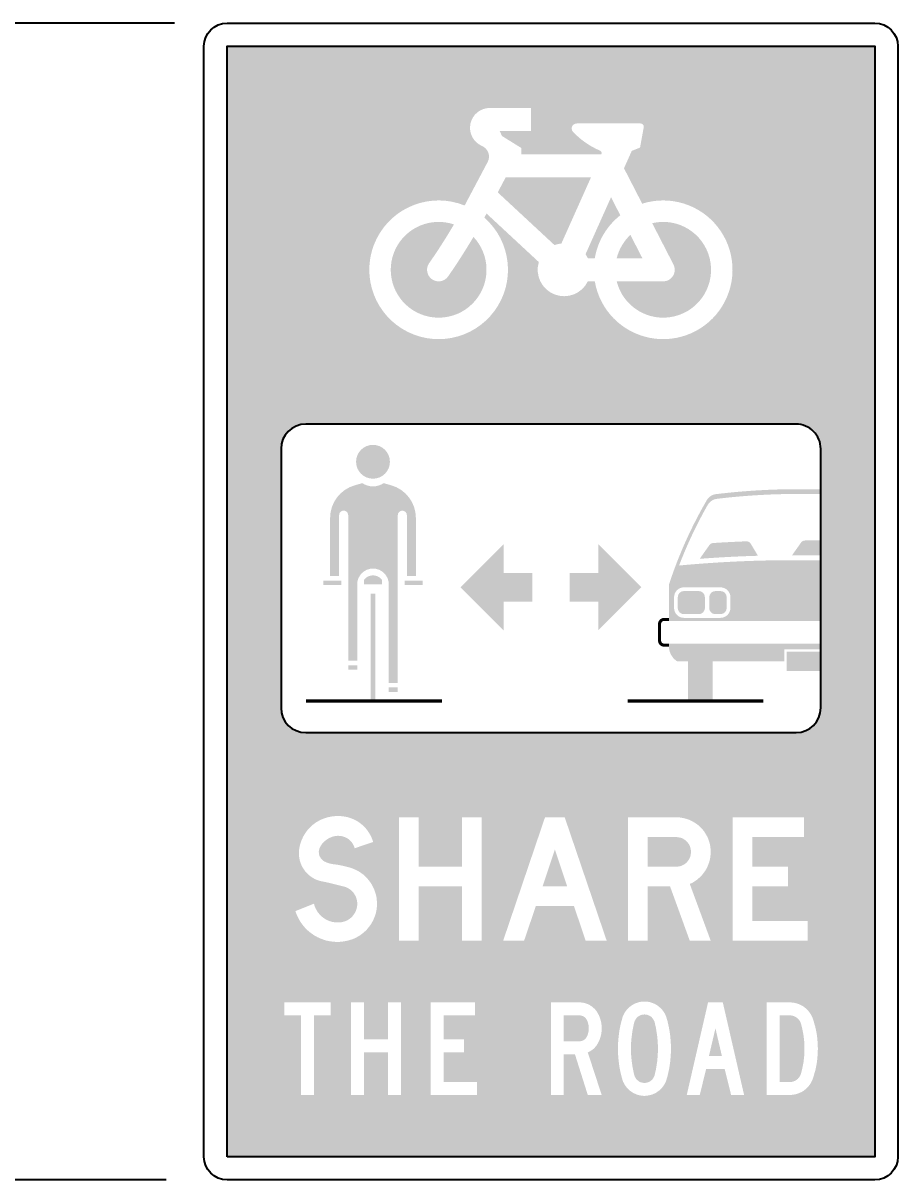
# Model space of a CAD drawing. Extents: x 0 to 420, y 0 to 297.
# Drawn here: x 69.7 to 126.5, y 127.7 to 202.7 of the extents above; entities that cross this region are included whole.
import ezdxf

# ---------------------------------------------------------------- set-up
doc = ezdxf.new("R2010")
doc.units = 0
doc.header["$LTSCALE"] = 12
doc.header["$MEASUREMENT"] = 0
doc.layers.get('0').update_dxf_attribs({"linetype": 'CONTINUOUS'})
doc.layers.get('Defpoints').update_dxf_attribs({"linetype": 'CONTINUOUS'})
for name, color, linetype in [('BLUE', 162, 'CONTINUOUS'), ('L25', 1, 'CONTINUOUS'), ('L35', 3, 'CONTINUOUS')]:
    doc.layers.add(name, color=color, linetype=linetype)
doc.styles.add('ISO', font='iso3098b.shx')
doc.dimstyles.new('SIGNSDIM', dxfattribs={"dimtxt": 2.5, "dimasz": 0.2, "dimexe": 1.5, "dimexo": 2, "dimgap": 1, "dimtad": 1, "dimtoh": 1, "dimdec": 3, "dimlfac": 10, "dimrnd": 1, "dimdsep": 46, "dimtxsty": 'ISO', "dimblk": 'SGNDIM', "dimcen": 0.09, "dimse2": 1, "dimclrd": 256, "dimclre": 256, "dimclrt": 256, "dimadec": 0, "dimazin": 0, "dimtfac": 1, "dimtdec": 3, "dimtix": 1, "dimtmove": 2, "dimatfit": 3, "dimldrblk": 'SGNDIM', "dimfxl": 1, "dimtolj": 1, "dimarcsym": 0})

# ---------------------------------------------------------------- blocks, each defined once
blk = doc.blocks.new('SGNDIM')
for p, q in [((0, 4.5), (0, -4.5)), ((0, 0), (-1, 0))]:
    blk.add_line(p, q)
blk = doc.blocks.new('*D33')
at = {"layer": 'Defpoints', "color": 0, "transparency": 16777216}
for p in [(81.54349971985914, 202.7231264215896), (53.45021712721268, 127.7231264215897), (80.99830924289063, 127.7231264215897)]:
    blk.add_point(p, dxfattribs=at)
at = {"layer": 'L25', "lineweight": -2, "transparency": 16777216}
for p, q in [((79.54349971985914, 202.7231264215896), (51.9502171272127, 202.7231264215896)), ((53.4502171272127, 202.5231264215896), (53.45021712721268, 127.9231264215897)), ((78.99830924289063, 127.7231264215897), (51.95021712721268, 127.7231264215897))]:
    blk.add_line(p, q, dxfattribs=at)
at = {"layer": 'L25', "lineweight": -2, "transparency": 16777216, "xscale": 0.2, "yscale": 0.2, "zscale": 0.2}
for p, rotation in [((53.4502171272127, 202.7231264215896), 90), ((53.45021712721268, 127.7231264215897), 270)]:
    blk.add_blockref('SGNDIM', p, dxfattribs=dict(at, rotation=rotation))
at = {"layer": 'L25', "transparency": 16777216, "insert": (51.20021712721266, 165.2231264215897), "char_height": 2.5, "attachment_point": 5, "rotation": 90, "style": 'ISO'}
blk.add_mtext('\\A1;750', dxfattribs=at)

msp = doc.modelspace()

# ---------------------------------------------------------------- hatches: boundary and pattern name
at = {"layer": 'BLUE'}
h = msp.add_hatch(color=256, dxfattribs=at)
h.paths.add_polyline_path([(82.95021712721268, 129.2231264215896), (82.9502171272128, 201.2231264215896), (124.9502171272127, 201.2231264215896), (124.9502171272127, 129.2231264215896)])
edge = h.paths.add_edge_path(flags=16)
edge.add_line((103.1679766746439, 187.2297255796515), (99.77662869800827, 190.378834415099))
edge.add_line((99.77662869800827, 190.378834415099), (99.63499926090833, 190.1113121450214))
edge.add_arc((96.66979712721265, 186.7307564215893), 4.496730000000316, -292.0255740470003, 48.74488126489757, ccw=False)
edge.add_line((98.35616263670352, 190.8992995797325), (99.84864987322192, 193.7184421376004))
edge.add_arc((99.18629060037605, 194.069102929107), 0.7494549999999353, 332.1027289690576, 426.7647211155568)
edge.add_arc((99.98881212721267, 195.9383464215896), 1.284779999999998, 90, 246.7647211155516, ccw=False)
edge.add_line((99.98881212721267, 197.2231264215896), (102.6654371272126, 197.2231264215896))
edge.add_line((102.6654371272126, 197.2231264215896), (102.6654371272126, 195.7242164215897))
edge.add_line((102.6654371272126, 195.7242164215897), (100.6312021272126, 195.7242164215897))
edge.add_line((100.6312021272126, 195.7242164215897), (100.7810931272127, 195.4030214215897))
edge.add_line((100.7810931272127, 195.4030214215897), (102.0230471272126, 194.6321534215896))
edge.add_line((102.0230471272126, 194.6321534215896), (102.0230471272126, 194.2253064215897))
edge.add_line((102.0230471272126, 194.2253064215897), (107.2212373312065, 194.2253064215897))
edge.add_line((107.2212373312065, 194.2253064215897), (107.2236262444789, 194.2306463453749))
edge.add_arc((107.0672568266562, 194.3006010849271), 0.1713040000000379, 335.89776549883, 427.1176478571408)
edge.add_arc((109.1321631272127, 199.1931224215898), 5.13912000000011, 223.1919315034073, 247.1176478571544, ccw=False)
edge.add_arc((105.6195825437638, 195.8955204215897), 0.3211949999999352, 90, 223.1919315034075, ccw=False)
edge.add_line((105.6195825437638, 196.2167154215896), (109.7593627472027, 196.2167154215896))
edge.add_arc((109.7593627472027, 196.0025854215897), 0.2141299999999831, -10.304846468747598, 90.00000000001518, ccw=False)
edge.add_line((109.9700388110524, 195.964280682708), (109.7317271272126, 194.6535664215897))
edge.add_line((109.7317271272126, 194.6535664215897), (109.1936819232188, 194.4394364215896))
edge.add_line((109.1936819232188, 194.4394364215896), (108.6897516686769, 193.3130040879078))
edge.add_line((108.6897516686769, 193.3130040879078), (109.8701337467958, 191.016734868196))
edge.add_arc((111.2306371272127, 186.7307564215896), 4.49673, -170.4059317731402, 107.61106346459559, ccw=False)
edge.add_line((106.7968015533697, 185.9813014215896), (106.3471342333431, 185.9813014215896))
edge.add_arc((104.8067371272126, 186.7307564215897), 1.713040000000067, 163.065576169032, 334.0555202276296, ccw=False)
edge = h.paths.add_edge_path(flags=16)
edge.add_line((121.4502171272128, 158.3231264215897), (121.4502171272127, 175.1231264215897))
edge.add_arc((119.8502171272127, 175.1231264215897), 1.599999999999994, 1.017777498068329e-12, 90.00000000000101)
edge.add_line((119.8502171272127, 176.7231264215897), (88.0502171272127, 176.7231264215896))
edge.add_arc((88.0502171272127, 175.1231264215896), 1.600000000000023, 90, 180)
edge.add_line((86.45021712721268, 175.1231264215896), (86.45021712721268, 158.3231264215896))
edge.add_arc((88.0502171272127, 158.3231264215896), 1.600000000000023, 180, 270)
edge.add_line((88.0502171272127, 156.7231264215896), (119.8502171272127, 156.7231264215897))
edge.add_arc((119.8502171272127, 158.3231264215897), 1.60000000000008, 269.999999999998, 359.999999999998)
h.paths.add_polyline_path([(115.7306127861619, 151.2283719190504), (120.3705219852003, 151.2283719190504), (120.3705219852003, 149.9504000582824), (117.0085846469299, 149.9504000582824), (117.0085846469299, 148.0261810633761), (119.3321698483263, 148.0261810633761), (119.3321698483263, 146.7482092026081), (117.0085846469299, 146.7482092026081), (117.0085846469299, 144.5044972425097), (120.6101417090943, 144.5044972425097), (120.6101417090943, 143.2265253817417), (115.7306127861619, 143.2265253817417)], flags=16)
h.paths.add_polyline_path([(100.8524062934709, 143.2265253817417), (103.5680964976029, 151.2283719190504), (104.8460683583709, 151.2283719190504), (107.5690197662573, 143.2265253817417), (106.2039134604369, 143.2265253817417), (105.4487482699831, 145.4702373418401), (102.9726777897451, 145.4702373418401), (102.2102513955369, 143.2265253817417)], flags=16)
h.paths.add_polyline_path([(105.0058148409669, 146.7482092026081), (103.4083500150069, 146.7482092026081), (104.2070824279869, 149.1444064415481)], flags=0)
h.paths.add_polyline_path([(94.10674800566716, 151.2283719190504), (95.38471986643515, 151.2283719190504), (95.38471986643515, 148.0261810633761), (98.18028331186514, 148.0261810633761), (98.18028331186514, 151.2283719190504), (99.45825517263313, 151.2283719190504), (99.45825517263313, 143.2265253817417), (98.18028331186514, 143.2265253817417), (98.18028331186514, 146.7482092026081), (95.38471986643515, 146.7482092026081), (95.38471986643515, 143.2265253817417), (94.10674800566716, 143.2265253817417)], flags=16)
h.paths.add_polyline_path([(117.9452799312428, 133.2278478119831), (119.4483491083961, 133.2278478119831), (119.5427447572028, 133.2278478119831), (119.6298792022552, 133.2423702194918), (119.7242748510619, 133.2568926270006), (119.8186704998686, 133.2714150345093), (119.905804944921, 133.3004598495267), (120.0002005937277, 133.3295046645442), (120.0873350387801, 133.365810683316), (120.1672082800781, 133.4021167020878), (120.2543427251304, 133.445683924614), (120.3342159664284, 133.4965123508945), (120.4068280039721, 133.5546019809295), (120.4794400415157, 133.6126916109644), (120.5520520790594, 133.6780424447537), (120.6174029128486, 133.7433932785429), (120.6754925428835, 133.8160053160865), (120.7335821729184, 133.8886173536302), (120.784410599199, 133.9684905949282), (120.8352390254795, 134.0483638362262), (120.8715450442513, 134.1354982812786), (120.9151122667775, 134.2226327263309), (120.944157081795, 134.3097671713833), (121.0022467118299, 134.4767748577336), (121.0458139343561, 134.6510437478383), (121.0966423606366, 134.8180514341887), (121.1329483794084, 134.9923203242934), (121.1692543981802, 135.1665892143982), (121.1982992131977, 135.3408581045029), (121.2200828244608, 135.522388198362), (121.2346052319695, 135.6966570884667), (121.2491276394782, 135.8709259785714), (121.2563888432326, 136.0524560724305), (121.263650046987, 136.2267249625353), (121.2563888432326, 136.4082550563944), (121.2491276394782, 136.5825239464991), (121.2346052319695, 136.7640540403582), (121.2200828244608, 136.9383229304629), (121.1982992131977, 137.1125918205676), (121.1692543981802, 137.2868607106723), (121.1329483794084, 137.4611296007771), (121.0966423606366, 137.6353984908818), (121.0458139343561, 137.8096673809865), (121.0022467118299, 137.9766750673369), (120.944157081795, 138.1509439574416), (120.9151122667775, 138.238078402494), (120.8715450442513, 138.3252128475463), (120.8352390254795, 138.4050860888443), (120.784410599199, 138.4849593301423), (120.7335821729184, 138.5648325714403), (120.6754925428835, 138.637444608984), (120.6174029128486, 138.7100566465276), (120.5520520790594, 138.7826686840712), (120.4794400415157, 138.8407583141062), (120.4068280039721, 138.898847944141), (120.3342159664284, 138.956937574176), (120.2543427251304, 139.0077660004565), (120.1672082800781, 139.0513332229827), (120.0873350387801, 139.0949004455089), (120.0002005937277, 139.1312064642807), (119.905804944921, 139.1602512792982), (119.8186704998686, 139.1820348905612), (119.7242748510619, 139.2038185018243), (119.6298792022552, 139.2183409093331), (119.5427447572028, 139.2256021130874), (119.4483491083961, 139.2256021130874), (117.9452799312428, 139.2256021130874)], flags=16)
h.paths.add_polyline_path([(118.787579566749, 134.0701474474893), (119.4483491083961, 134.0701474474893), (119.506438738431, 134.0701474474893), (119.5717895722203, 134.0774086512436), (119.6371404060095, 134.0919310587524), (119.6952300360444, 134.1137146700154), (119.7605808698337, 134.1354982812786), (119.8114092961143, 134.164543096296), (119.8694989261492, 134.2008491150678), (119.9203273524297, 134.2371551338396), (119.9711557787103, 134.2807223563658), (120.0147230012364, 134.3315507826464), (120.0510290200083, 134.3823792089269), (120.0873350387801, 134.4332076352075), (120.1163798537975, 134.4912972652424), (120.145424668815, 134.5493868952773), (120.1672082800781, 134.6074765253122), (120.2107755026042, 134.7817454154169), (120.2543427251304, 134.963275509276), (120.2906487439023, 135.1375443993807), (120.3269547626741, 135.3190744932398), (120.3487383739372, 135.5006045870989), (120.3705219852003, 135.682134680958), (120.385044392709, 135.8636647748171), (120.3923055964633, 136.0451948686762), (120.3923055964633, 136.2267249625353), (120.3923055964633, 136.4082550563944), (120.385044392709, 136.5897851502534), (120.3705219852003, 136.7713152441125), (120.3487383739372, 136.9528453379716), (120.3269547626741, 137.1343754318307), (120.2906487439023, 137.3159055256898), (120.2543427251304, 137.4974356195489), (120.2107755026042, 137.6717045096536), (120.1672082800781, 137.8459733997583), (120.145424668815, 137.9113242335476), (120.1163798537975, 137.9694138635825), (120.0873350387801, 138.0275034936174), (120.0510290200083, 138.078331919898), (120.0147230012364, 138.1291603461785), (119.9711557787103, 138.1727275687047), (119.9203273524297, 138.2162947912309), (119.8694989261492, 138.2526008100027), (119.8114092961143, 138.2889068287745), (119.7605808698337, 138.317951643792), (119.6952300360444, 138.3469964588094), (119.6371404060095, 138.3615188663181), (119.5717895722203, 138.3760412738269), (119.506438738431, 138.3833024775813), (119.4483491083961, 138.3905636813356), (118.787579566749, 138.3905636813356)], flags=0)
h.paths.add_polyline_path([(112.7607804506272, 133.2278478119831), (114.1404091639563, 139.2256021130874), (115.0988880595323, 139.2256021130874), (116.4785167728614, 133.2278478119831), (115.6362171373552, 133.2278478119831), (115.2223285233565, 134.9051858792411), (114.0169687001321, 134.9051858792411), (113.6030800861334, 133.2278478119831)], flags=16)
h.paths.add_polyline_path([(111.4537637748418, 134.2516775413484), (111.5118534048767, 134.4404688389618), (111.5554206274029, 134.6365213403296), (111.598987849929, 134.8325738416975), (111.6352938687009, 135.0286263430653), (111.6643386837183, 135.2319400481874), (111.6933834987358, 135.4279925495553), (111.7079059062445, 135.6240450509231), (111.7224283137532, 135.8273587560453), (111.7369507212619, 136.0306724611675), (111.7369507212619, 136.2267249625353), (111.7369507212619, 136.4300386676574), (111.7224283137532, 136.6260911690252), (111.7079059062445, 136.8294048741474), (111.6933834987358, 137.0254573755153), (111.6643386837183, 137.2287710806374), (111.6352938687009, 137.4248235820052), (111.598987849929, 137.620876083373), (111.5554206274029, 137.8169285847409), (111.5118534048767, 138.0129810861087), (111.4537637748418, 138.2090335874765), (111.4247189598243, 138.2961680325289), (111.3956741448069, 138.3760412738269), (111.3593681260351, 138.4559145151249), (111.3158009035089, 138.5357877564229), (111.2649724772283, 138.6156609977209), (111.2141440509478, 138.6882730352645), (111.1633156246672, 138.7536238690538), (111.097964790878, 138.8262359065974), (111.0326139570887, 138.8843255366323), (110.9672631232994, 138.9424151666672), (110.8946510857558, 139.0005047967022), (110.8220390482121, 139.0513332229827), (110.7494270106685, 139.0949004455089), (110.6695537693705, 139.138467668035), (110.5824193243181, 139.1747736868069), (110.5025460830201, 139.2038185018243), (110.4154116379678, 139.2328633168418), (110.3282771929154, 139.2546469281049), (110.2411427478631, 139.2691693356136), (110.1540083028107, 139.276430539368), (110.059612654004, 139.2836917431223), (109.9724782089516, 139.2836917431223), (109.8853437638992, 139.276430539368), (109.7909481150925, 139.2691693356136), (109.7038136700401, 139.2546469281049), (109.6166792249878, 139.2328633168418), (109.5295447799354, 139.2038185018243), (109.4496715386374, 139.1747736868069), (109.3697982973394, 139.138467668035), (109.2899250560414, 139.0949004455089), (109.2100518147434, 139.0513332229827), (109.1374397771998, 139.0005047967022), (109.0648277396562, 138.9424151666672), (108.9994769058669, 138.8843255366323), (108.9341260720776, 138.8262359065974), (108.8760364420427, 138.7536238690538), (108.8179468120078, 138.6882730352645), (108.7671183857272, 138.6156609977209), (108.7162899594467, 138.5357877564229), (108.6799839406749, 138.4559145151249), (108.6364167181487, 138.3760412738269), (108.6073719031313, 138.2961680325289), (108.5783270881138, 138.2090335874765), (108.5274986618332, 138.0129810861087), (108.4766702355527, 137.8169285847409), (108.4331030130265, 137.620876083373), (108.3967969942547, 137.4248235820052), (108.3677521792372, 137.2287710806374), (108.3459685679742, 137.0254573755153), (108.3241849567111, 136.8294048741474), (108.3096625492023, 136.6260911690252), (108.302401345448, 136.4300386676574), (108.2951401416936, 136.2267249625353), (108.302401345448, 136.0306724611675), (108.3096625492023, 135.8273587560453), (108.3241849567111, 135.6240450509231), (108.3459685679742, 135.4279925495553), (108.3677521792372, 135.2319400481874), (108.3967969942547, 135.0286263430653), (108.4331030130265, 134.8325738416975), (108.4766702355527, 134.6365213403296), (108.5274986618332, 134.4404688389618), (108.5783270881138, 134.2516775413484), (108.6073719031313, 134.164543096296), (108.6364167181487, 134.0774086512436), (108.6799839406749, 133.9975354099456), (108.7162899594467, 133.9176621686476), (108.7671183857272, 133.845050131104), (108.8179468120078, 133.7724380935604), (108.8760364420427, 133.6998260560167), (108.9341260720776, 133.6344752222275), (108.9994769058669, 133.5691243884382), (109.0648277396562, 133.5110347584033), (109.1374397771998, 133.4602063321227), (109.2100518147434, 133.4093779058422), (109.2899250560414, 133.3585494795616), (109.3697982973394, 133.3222434607898), (109.4496715386374, 133.285937442018), (109.5295447799354, 133.2496314232462), (109.6166792249878, 133.2278478119831), (109.7038136700401, 133.20606420072), (109.7909481150925, 133.1915417932113), (109.8853437638992, 133.1770193857026), (109.9724782089516, 133.1697581819482), (110.059612654004, 133.1697581819482), (110.1540083028107, 133.1770193857026), (110.2411427478631, 133.1915417932113), (110.3282771929154, 133.20606420072), (110.4154116379678, 133.2278478119831), (110.5025460830201, 133.2496314232462), (110.5824193243181, 133.285937442018), (110.6695537693705, 133.3222434607898), (110.7494270106685, 133.3585494795616), (110.8220390482121, 133.4093779058422), (110.8946510857558, 133.4602063321227), (110.9672631232994, 133.5110347584033), (111.0326139570887, 133.5691243884382), (111.097964790878, 133.6344752222275), (111.1633156246672, 133.6998260560167), (111.2141440509478, 133.7724380935604), (111.2649724772283, 133.845050131104), (111.3158009035089, 133.9176621686476), (111.3593681260351, 133.9975354099456), (111.3956741448069, 134.0774086512436), (111.4247189598243, 134.164543096296)], flags=16)
h.paths.add_polyline_path([(110.6768149731249, 134.5203420802598), (110.7203821956511, 134.7018721741189), (110.7639494181772, 134.8906634717324), (110.7929942331947, 135.0794547693458), (110.8220390482121, 135.2682460669593), (110.8510838632296, 135.4642985683271), (110.8656062707383, 135.6530898659405), (110.880128678247, 135.841881163554), (110.8873898820014, 136.0379336649218), (110.8946510857558, 136.2267249625353), (110.8873898820014, 136.4227774639031), (110.880128678247, 136.6115687615165), (110.8656062707383, 136.80036005913), (110.8510838632296, 136.9964125604978), (110.8220390482121, 137.1852038581113), (110.7929942331947, 137.3739951557247), (110.7639494181772, 137.5627864533382), (110.7203821956511, 137.7515777509516), (110.6768149731249, 137.9403690485651), (110.6622925656161, 137.9984586786), (110.6332477505987, 138.0492871048805), (110.6114641393356, 138.1001155311611), (110.5751581205638, 138.1509439574416), (110.538852101792, 138.2017723837222), (110.5025460830201, 138.2453396062483), (110.458978860494, 138.2889068287745), (110.4081504342134, 138.3252128475463), (110.3573220079329, 138.3542576625638), (110.3064935816523, 138.3833024775813), (110.2484039516174, 138.4050860888443), (110.1975755253369, 138.4268697001074), (110.1322246915476, 138.4341309038618), (110.0741350615127, 138.4413921076161), (110.0160454314778, 138.4486533113705), (109.9579558014429, 138.4413921076161), (109.899866171408, 138.4341309038618), (109.8417765413731, 138.4268697001074), (109.7836869113382, 138.4050860888443), (109.7255972813032, 138.3833024775813), (109.6747688550227, 138.3542576625638), (109.6239404287421, 138.3252128475463), (109.580373206216, 138.2889068287745), (109.5368059836898, 138.2453396062483), (109.4932387611636, 138.2017723837222), (109.4569327423918, 138.1509439574416), (109.4278879273743, 138.1001155311611), (109.3988431123569, 138.0492871048805), (109.3770595010938, 137.9984586786), (109.3552758898307, 137.9403690485651), (109.3117086673045, 137.7515777509516), (109.2754026485327, 137.5627864533382), (109.2390966297609, 137.3739951557247), (109.2100518147434, 137.1852038581113), (109.1882682034803, 136.9964125604978), (109.1664845922172, 136.80036005913), (109.1519621847085, 136.6115687615165), (109.1447009809542, 136.4227774639031), (109.1447009809542, 136.2267249625353), (109.1447009809542, 136.0379336649218), (109.1519621847085, 135.841881163554), (109.1664845922172, 135.6530898659405), (109.1882682034803, 135.4642985683271), (109.2100518147434, 135.2682460669593), (109.2390966297609, 135.0794547693458), (109.2754026485327, 134.8906634717324), (109.3117086673045, 134.7018721741189), (109.3552758898307, 134.5203420802598), (109.3770595010938, 134.4622524502249), (109.3988431123569, 134.40416282019), (109.4278879273743, 134.3533343939094), (109.4569327423918, 134.3025059676289), (109.4932387611636, 134.2516775413484), (109.5368059836898, 134.2081103188222), (109.580373206216, 134.1718043000504), (109.6239404287421, 134.1354982812786), (109.6747688550227, 134.0991922625067), (109.7255972813032, 134.0701474474893), (109.7836869113382, 134.0483638362262), (109.8417765413731, 134.0338414287174), (109.899866171408, 134.0193190212087), (109.9579558014429, 134.0120578174544), (110.0160454314778, 134.0120578174544), (110.0741350615127, 134.0120578174544), (110.1322246915476, 134.0193190212087), (110.1975755253369, 134.0338414287174), (110.2484039516174, 134.0483638362262), (110.3064935816523, 134.0701474474893), (110.3573220079329, 134.0991922625067), (110.4081504342134, 134.1354982812786), (110.458978860494, 134.1718043000504), (110.5025460830201, 134.2081103188222), (110.538852101792, 134.2516775413484), (110.5751581205638, 134.3025059676289), (110.6114641393356, 134.3533343939094), (110.6332477505987, 134.40416282019), (110.6622925656161, 134.4622524502249)], flags=0)
h.paths.add_polyline_path([(96.1544074643977, 133.2278478119831), (96.1544074643977, 139.2256021130874), (99.03710535488004, 139.2256021130874), (99.03710535488004, 138.3905636813356), (96.99670709990387, 138.3905636813356), (96.99670709990387, 136.8294048741474), (98.31824618319804, 136.8294048741474), (98.31824618319804, 135.9871052386413), (96.99670709990387, 135.9871052386413), (96.99670709990387, 134.0701474474893), (99.15328461494985, 134.0701474474893), (99.15328461494985, 133.2278478119831)], flags=16)
h.paths.add_polyline_path([(90.99169159504518, 133.2278478119831), (90.99169159504518, 139.2256021130874), (91.82673002679701, 139.2256021130874), (91.82673002679701, 136.8294048741474), (93.38788883398519, 136.8294048741474), (93.38788883398519, 139.2256021130874), (94.23018846949134, 139.2256021130874), (94.23018846949134, 133.2278478119831), (93.38788883398519, 133.2278478119831), (93.38788883398519, 135.9871052386413), (91.82673002679701, 135.9871052386413), (91.82673002679701, 133.2278478119831)], flags=16)
h.paths.add_polyline_path([(87.75319472059903, 133.2278478119831), (87.75319472059903, 138.3905636813356), (86.67127536119887, 138.3905636813356), (86.67127536119887, 139.2256021130874), (89.67015251175101, 139.2256021130874), (89.67015251175101, 138.3905636813356), (88.58823315235085, 138.3905636813356), (88.58823315235085, 133.2278478119831)], flags=16)
h.paths.add_polyline_path([(90.34544446090683, 144.4246240012117), (90.2510488121001, 144.4173627974574), (90.15665316329338, 144.410101593703), (90.06225751448665, 144.4173627974574), (89.96786186567994, 144.4173627974574), (89.88072742062755, 144.4318852049661), (89.78633177182084, 144.4464076124748), (89.69919732676848, 144.4754524274923), (89.60480167796175, 144.4972360387554), (89.51766723290939, 144.5335420575272), (89.43779399161139, 144.569848076299), (89.35065954655903, 144.6134152988252), (89.27078630526103, 144.6642437251057), (89.19817426771738, 144.7150721513863), (89.11830102641937, 144.7731617814212), (89.0529501926301, 144.8312514114561), (88.98759935884084, 144.8966022452454), (88.92224852505157, 144.969214282789), (88.86415889501666, 145.0418263203326), (88.80606926498174, 145.1144383578763), (88.76250204245557, 145.1943115991743), (88.71167361617503, 145.2814460442266), (88.67536759740321, 145.3613192855246), (88.63906157863138, 145.448453730577), (88.61001676361394, 145.5355881756294), (88.58823315235085, 145.6299838244361), (87.38287332912648, 145.1507443766481), (87.42644055165266, 145.0273039128239), (87.47000777417887, 144.9111246527541), (87.5208362004594, 144.7949453926843), (87.57892583049431, 144.6860273363689), (87.63701546052923, 144.5771092800534), (87.7023662943185, 144.4681912237379), (87.76771712810776, 144.3665343711768), (87.84759036940576, 144.2648775186157), (87.92020240694939, 144.1632206660547), (88.00733685200177, 144.0688250172479), (88.09447129705413, 143.9816905721956), (88.18160574210648, 143.8945561271432), (88.27600139091322, 143.8146828858452), (88.37765824347431, 143.7348096445472), (88.47931509603538, 143.6621976070036), (88.58097194859647, 143.5895855694599), (88.68989000491194, 143.5242347356707), (88.79880806122739, 143.4661451056357), (88.90772611754284, 143.4153166793552), (89.02390537761266, 143.3644882530747), (89.14008463768249, 143.3209210305485), (89.26352510150667, 143.2773538080223), (89.37970436157647, 143.2410477892505), (89.50314482540065, 143.212002974233), (89.62658528922483, 143.1902193629699), (89.75002575304902, 143.1756969554612), (89.8734662168732, 143.1611745479525), (89.99690668069738, 143.1539133441981), (90.12034714452156, 143.1539133441981), (90.2510488121001, 143.1539133441981), (90.37448927592428, 143.1684357517069), (90.49792973974846, 143.1829581592156), (90.62137020357264, 143.2047417704787), (90.74481066739682, 143.2265253817417), (90.86098992746665, 143.2555701967592), (90.9699079837821, 143.291876215531), (91.08608724385192, 143.3281822343029), (91.19500530016737, 143.371749456829), (91.30392335648281, 143.4225778831096), (91.4055802090439, 143.4806675131445), (91.507237061605, 143.5387571431794), (91.60889391416609, 143.6041079769687), (91.70328956297283, 143.6767200145123), (91.79768521177954, 143.7493320520559), (91.88481965683192, 143.8292052933539), (91.97195410188428, 143.9090785346519), (92.05182734318228, 143.9962129797043), (92.1244393807259, 144.090608628511), (92.19705141826955, 144.1850042773177), (92.26966345581317, 144.2793999261245), (92.32775308584809, 144.3810567786855), (92.385842715883, 144.4827136312467), (92.44393234591791, 144.5916316875621), (92.4874995684441, 144.7005497438776), (92.53106679097027, 144.809467800193), (92.5673728097421, 144.9256470602628), (92.60367882851392, 145.0345651165783), (92.62546243977701, 145.1507443766481), (92.6472460510401, 145.2669236367179), (92.6617684585488, 145.3903641005421), (92.66902966230319, 145.4992821568576), (92.67629086605754, 145.6154614169274), (92.66902966230319, 145.7316406769972), (92.6617684585488, 145.8405587333126), (92.65450725479445, 145.9567379933825), (92.63272364353136, 146.0729172534523), (92.61094003226827, 146.1818353097677), (92.5818952172508, 146.2907533660832), (92.54558919847901, 146.3996714223986), (92.50928317970718, 146.5085894787141), (92.465715957181, 146.6175075350295), (92.41488753090044, 146.7191643875906), (92.36405910461991, 146.8208212401517), (92.305969474585, 146.9152168889585), (92.24061864079573, 147.0096125377652), (92.17526780700646, 147.1040081865719), (92.10265576946281, 147.1911426316243), (92.03004373191919, 147.2782770766766), (91.95017049062119, 147.365411521729), (91.87029724932319, 147.4380235592726), (91.78316280427083, 147.5178968005706), (91.68876715546409, 147.5832476343599), (91.60163271041174, 147.6485984681492), (91.49997585785064, 147.7139493019384), (91.4055802090439, 147.7720389319734), (91.30392335648281, 147.8228673582539), (91.19500530016737, 147.8664345807801), (91.09334844760627, 147.9100018033063), (90.98443039129083, 147.9463078220781), (90.80290029743173, 148.004397452113), (90.61410899981828, 148.0479646746392), (90.43257890595919, 148.0915318971653), (90.24378760834574, 148.1278379159372), (90.05499631073229, 148.164143934709), (89.86620501311884, 148.1859275459721), (89.76454816055775, 148.2004499534808), (89.67015251175101, 148.2222335647439), (89.5757568629443, 148.244017176007), (89.48862241789192, 148.2730619910244), (89.39422676908521, 148.3093680097963), (89.30709232403285, 148.3456740285681), (89.24900269399794, 148.3747188435855), (89.19817426771738, 148.403763658603), (89.1546070451912, 148.4400696773748), (89.11103982266502, 148.483636899901), (89.06747260013884, 148.5272041224272), (89.03116658136702, 148.5707713449534), (89.00212176634957, 148.6215997712339), (88.9730769513321, 148.6724281975144), (88.94403213631466, 148.7305178275494), (88.92950972880593, 148.7886074575842), (88.91498732129722, 148.8466970876192), (88.90772611754284, 148.9047867176541), (88.90046491378848, 148.962876347689), (88.90046491378848, 149.0209659777239), (88.90772611754284, 149.0790556077588), (88.92224852505157, 149.1371452377937), (88.93677093256031, 149.1952348678286), (88.9585545438234, 149.2533244978635), (88.98759935884084, 149.3041529241441), (89.03116658136702, 149.3840261654421), (89.0747338038932, 149.4566382029857), (89.12556223017376, 149.521989036775), (89.18365186020867, 149.5873398705643), (89.24900269399794, 149.6526907043535), (89.3143535277872, 149.7107803343884), (89.37970436157647, 149.761608760669), (89.45231639912012, 149.8124371869495), (89.52492843666374, 149.8560044094757), (89.60480167796175, 149.8995716320019), (89.68467491925975, 149.9286164470194), (89.76454816055775, 149.9649224657912), (89.84442140185575, 149.9867060770542), (89.93155584690811, 150.0084896883174), (90.01869029196047, 150.0157508920717), (90.10582473701282, 150.0302732995804), (90.18569797831083, 150.0302732995804), (90.25831001585448, 150.0230120958261), (90.33818325715248, 150.0157508920717), (90.41805649845048, 150.001228484563), (90.4906685359941, 149.9794448732999), (90.56328057353775, 149.9576612620368), (90.63589261108137, 149.921355243265), (90.70850464862502, 149.8923104282475), (90.77385548241429, 149.8487432057213), (90.83920631620356, 149.8051759831952), (90.89729594623847, 149.7543475569146), (90.95538557627339, 149.6962579268797), (91.00621400255392, 149.6381682968448), (91.05704242883448, 149.5800786668099), (91.10060965136066, 149.5147278330206), (91.13691567013245, 149.442115795477), (91.17322168890428, 149.3767649616877), (91.20226650392175, 149.3041529241441), (91.22405011518484, 149.2242796828461), (92.42214873465483, 149.6309070930904), (92.385842715883, 149.7398251494059), (92.34953669711118, 149.841482001967), (92.305969474585, 149.9504000582824), (92.25514104830447, 150.0520569108435), (92.19705141826955, 150.1537137634046), (92.13896178823464, 150.2481094122113), (92.07361095444537, 150.3425050610181), (92.0082601206561, 150.4369007098248), (91.93564808311245, 150.5240351548771), (91.85577484181445, 150.6111695999295), (91.77590160051645, 150.6910428412275), (91.68876715546409, 150.7636548787711), (91.60163271041174, 150.8362669163148), (91.507237061605, 150.9016177501041), (91.41284141279829, 150.9669685838933), (91.3111845602372, 151.0250582139282), (91.2095277076761, 151.0758866402088), (91.10787085511501, 151.119453862735), (90.99895279879956, 151.1630210852612), (90.89003474248409, 151.199327104033), (90.78111668616864, 151.2356331228048), (90.6721986298532, 151.2574167340679), (90.56328057353775, 151.279200345331), (90.44710131346793, 151.2937227528397), (90.3309220533981, 151.3082451603484), (90.22200399708265, 151.3082451603484), (90.10582473701282, 151.3082451603484), (89.98964547694302, 151.3082451603484), (89.8734662168732, 151.3009839565941), (89.75728695680337, 151.2864615490853), (89.64110769673357, 151.2646779378222), (89.53218964041812, 151.2428943265592), (89.4160103803483, 151.2138495115417), (89.30709232403285, 151.1775434927699), (89.19817426771738, 151.141237473998), (89.08925621140193, 151.0976702514719), (88.98759935884084, 151.0468418251913), (88.88594250627975, 150.9960133989108), (88.78428565371865, 150.9379237688759), (88.68262880115756, 150.8725729350866), (88.5954943561052, 150.8072221012973), (88.5010987072985, 150.7346100637537), (88.41396426224611, 150.6547368224557), (88.32682981719375, 150.5748635811577), (88.24695657589575, 150.4949903398597), (88.17434453835213, 150.4078558948073), (88.10173250080848, 150.3134602460006), (88.03638166701921, 150.2190645971939), (87.97103083322995, 150.1246689483872), (87.91294120319503, 150.0230120958261), (87.8621127769145, 149.921355243265), (87.81128435063394, 149.8124371869495), (87.76771712810776, 149.7107803343884), (87.73141110933594, 149.601862278073), (87.69510509056411, 149.4856830180032), (87.66606027554667, 149.3767649616877), (87.64427666428358, 149.2605857016179), (87.62249305302049, 149.1444064415481), (87.61523184926614, 149.042749588987), (87.60797064551176, 148.9410927364259), (87.60797064551176, 148.8394358838648), (87.61523184926614, 148.7377790313037), (87.62975425677485, 148.6361221787426), (87.64427666428358, 148.5344653261815), (87.66606027554667, 148.4328084736204), (87.69510509056411, 148.3311516210593), (87.73141110933594, 148.2367559722526), (87.76771712810776, 148.1423603234459), (87.81128435063394, 148.0479646746392), (87.8621127769145, 147.9608302295868), (87.92020240694939, 147.8736957845344), (87.9782920369843, 147.7865613394821), (88.03638166701921, 147.7066880981841), (88.10899370456283, 147.6268148568861), (88.18160574210648, 147.5542028193424), (88.25421777965013, 147.4888519855532), (88.33409102094811, 147.4235011517639), (88.4212254660005, 147.365411521729), (88.50835991105285, 147.3073218916941), (88.58823315235085, 147.2564934654135), (88.67536759740321, 147.2129262428874), (88.76976324620995, 147.1766202241155), (88.8568976912623, 147.1403142053437), (88.95129334006901, 147.1112693903263), (89.04568898887575, 147.0894857790632), (89.14734584143685, 147.0677021678001), (89.32887593529594, 147.0313961490283), (89.50314482540065, 146.9950901302564), (89.68467491925975, 146.9515229077303), (89.86620501311884, 146.9079556852041), (90.18569797831083, 146.8280824439061), (90.50519094350284, 146.7482092026081), (90.57780298104646, 146.726425591345), (90.65041501859011, 146.7046419800819), (90.72302705613373, 146.6683359613101), (90.788377889923, 146.6392911462926), (90.86098992746665, 146.5957239237665), (90.91907955750156, 146.5521567012403), (90.98443039129083, 146.5085894787141), (91.04252002132574, 146.4577610524335), (91.09334844760627, 146.3996714223986), (91.14417687388683, 146.3415817923637), (91.18774409641301, 146.2762309585744), (91.23131131893919, 146.2108801247852), (91.26761733771102, 146.1455292909959), (91.30392335648281, 146.0729172534523), (91.33296817150028, 146.0003052159086), (91.35475178276337, 145.927693178365), (91.36927419027211, 145.8550811408214), (91.38379659778082, 145.7752078995234), (91.3910578015352, 145.7025958619797), (91.3910578015352, 145.6227226206817), (91.3910578015352, 145.5428493793837), (91.38379659778082, 145.4702373418401), (91.36927419027211, 145.3903641005421), (91.35475178276337, 145.3104908592441), (91.32570696774593, 145.2378788217005), (91.30392335648281, 145.1652667841568), (91.26761733771102, 145.0926547466132), (91.23131131893919, 145.0200427090696), (91.18774409641301, 144.9546918752803), (91.14417687388683, 144.889341041491), (91.09334844760627, 144.8312514114561), (91.04252002132574, 144.7731617814212), (90.98443039129083, 144.7150721513863), (90.91907955750156, 144.6642437251057), (90.8537287237123, 144.6206765025796), (90.788377889923, 144.5771092800534), (90.72302705613373, 144.5408032612816), (90.65041501859011, 144.5117584462641), (90.57780298104646, 144.4827136312467), (90.49792973974846, 144.4609300199836), (90.42531770220484, 144.4391464087205)], flags=16)
h.paths.add_polyline_path([(112.078227297717, 148.0261810633761), (110.2338815441087, 148.0261810633761), (110.2338815441087, 149.9504000582824), (112.078227297717, 149.9504000582824), (112.1435781315063, 149.9431388545281), (112.21619016905, 149.9358776507737), (112.2888022065936, 149.921355243265), (112.3614142441372, 149.9068328357562), (112.4267650779265, 149.8850492244932), (112.4921159117158, 149.8560044094757), (112.557466745505, 149.8196983907039), (112.61555637554, 149.7833923719321), (112.6736460055749, 149.7398251494059), (112.7317356356098, 149.6889967231253), (112.7825640618903, 149.6381682968448), (112.8261312844165, 149.5873398705643), (112.8696985069427, 149.5292502405293), (112.9060045257145, 149.4711606104945), (112.9423105444863, 149.4058097767052), (112.9713553595038, 149.3404589429159), (112.9931389707669, 149.2678469053723), (113.0076613782756, 149.202496071583), (113.0221837857843, 149.1298840340393), (113.0294449895387, 149.0572719964957), (113.036706193293, 148.9846599589521), (113.0294449895387, 148.9120479214084), (113.0221837857843, 148.8466970876192), (113.0076613782756, 148.7740850500755), (112.9931389707669, 148.7014730125319), (112.9713553595038, 148.6361221787426), (112.9423105444863, 148.5707713449534), (112.9060045257145, 148.5054205111641), (112.8696985069427, 148.4473308811292), (112.8261312844165, 148.3892412510943), (112.7825640618903, 148.3311516210593), (112.7317356356098, 148.2803231947788), (112.6736460055749, 148.2367559722526), (112.61555637554, 148.1931887497265), (112.557466745505, 148.1568827309546), (112.4921159117158, 148.1205767121828), (112.4267650779265, 148.0915318971653), (112.3614142441372, 148.0697482859023), (112.2888022065936, 148.0479646746392), (112.21619016905, 148.0407034708848), (112.1435781315063, 148.0261810633761)], flags=0)
h.paths.add_polyline_path([(112.956832951995, 146.9079556852041), (114.314678054061, 143.2265253817417), (112.956832951995, 143.2265253817417), (111.678861091227, 146.7482092026081), (110.2338815441087, 146.7482092026081), (110.2338815441087, 143.2265253817417), (108.9559096833407, 143.2265253817417), (108.9559096833407, 151.2283719190504), (112.078227297717, 151.2283719190504), (112.1871453540325, 151.2283719190504), (112.296063410348, 151.221110715296), (112.4049814666634, 151.2065883077873), (112.5138995229789, 151.1848046965242), (112.6228175792943, 151.1630210852612), (112.7244744318554, 151.1339762702437), (112.8333924881709, 151.0976702514719), (112.935049340732, 151.0613642327), (113.036706193293, 151.0177970101739), (113.1311018420998, 150.9669685838933), (113.2254974909065, 150.9088789538584), (113.3198931397132, 150.8507893238235), (113.4142887885199, 150.7926996937886), (113.5014232335723, 150.720087656245), (113.5812964748703, 150.6474756187013), (113.6611697161683, 150.5748635811577), (113.7337817537119, 150.4949903398597), (113.8063937912556, 150.4151170985617), (113.8790058287992, 150.3279826535093), (113.9370954588341, 150.2335870047026), (113.995185088869, 150.1391913558959), (114.0532747189039, 150.0447957070892), (114.1041031451845, 149.9504000582824), (114.1476703677107, 149.8487432057213), (114.1839763864825, 149.7470863531603), (114.2202824052543, 149.6381682968448), (114.2493272202718, 149.5292502405293), (114.2711108315348, 149.4275933879682), (114.2928944427979, 149.3186753316528), (114.3001556465523, 149.2097572753374), (114.314678054061, 149.1008392190219), (114.314678054061, 148.9846599589521), (114.3074168503067, 148.8757419026366), (114.3001556465523, 148.7668238463212), (114.2928944427979, 148.6579057900057), (114.2711108315348, 148.5489877336903), (114.2493272202718, 148.4473308811292), (114.2202824052543, 148.3384128248137), (114.1839763864825, 148.2367559722526), (114.1476703677107, 148.1350991196915), (114.1041031451845, 148.0334422671305), (114.0532747189039, 147.9317854145694), (114.0024462926234, 147.8373897657626), (113.9443566625885, 147.7429941169559), (113.8790058287992, 147.6558596719036), (113.8136549950099, 147.5687252268512), (113.7483041612207, 147.4815907817988), (113.6684309199227, 147.4017175405008), (113.595818882379, 147.3291055029572), (113.5086844373267, 147.2564934654135), (113.4288111960287, 147.1838814278699), (113.3344155472219, 147.1185305940806), (113.2472811021696, 147.0604409640457), (113.1528854533629, 147.0023513340108), (113.0512286008018, 146.9515229077303)], flags=16)
h.paths.add_polyline_path([(114.6196486117443, 137.5482640458294), (114.1984987939912, 135.7474855147473), (115.0407984294974, 135.7474855147473)], flags=0)
h.paths.add_polyline_path([(104.787978728336, 138.3905636813356), (105.8045472539469, 138.3905636813356), (105.8553756802275, 138.3833024775813), (105.9134653102624, 138.3760412738269), (105.9642937365429, 138.3615188663181), (106.0151221628234, 138.3469964588094), (106.065950589104, 138.317951643792), (106.1095178116302, 138.2889068287745), (106.1530850341564, 138.2598620137571), (106.1893910529282, 138.2235559949852), (106.2256970717, 138.1799887724591), (106.2547418867174, 138.1364215499329), (106.2837867017349, 138.0855931236523), (106.3200927205067, 138.0129810861087), (106.3418763317698, 137.9403690485651), (106.3636599430329, 137.8604958072671), (106.385443554296, 137.7878837697234), (106.3999659618047, 137.7080105284254), (106.4072271655591, 137.6281372871274), (106.4072271655591, 137.5482640458294), (106.4072271655591, 137.4683908045314), (106.3999659618047, 137.3885175632334), (106.385443554296, 137.3086443219354), (106.3636599430329, 137.2360322843918), (106.3418763317698, 137.1561590430938), (106.3200927205067, 137.0835470055501), (106.2837867017349, 137.0109349680065), (106.2547418867174, 136.960106541726), (106.2256970717, 136.9165393191998), (106.1893910529282, 136.8729720966736), (106.1530850341564, 136.8366660779018), (106.1095178116302, 136.8076212628843), (106.065950589104, 136.7785764478669), (106.0151221628234, 136.7495316328494), (105.9642937365429, 136.7350092253407), (105.9134653102624, 136.720486817832), (105.8553756802275, 136.7132256140776), (105.8045472539469, 136.7059644103232), (104.787978728336, 136.7059644103232)], flags=0)
h.paths.add_polyline_path([(106.3418763317698, 135.9871052386413), (107.2422655973109, 133.2278478119831), (106.3418763317698, 133.2278478119831), (105.506837900018, 135.8709259785714), (104.787978728336, 135.8709259785714), (104.787978728336, 133.2278478119831), (103.9456790928298, 133.2278478119831), (103.9456790928298, 139.2256021130874), (105.8045472539469, 139.2256021130874), (105.8916816989993, 139.2256021130874), (105.9788161440516, 139.2183409093331), (106.0586893853496, 139.2038185018243), (106.145823830402, 139.1820348905612), (106.2256970717, 139.1602512792982), (106.3128315167524, 139.1312064642807), (106.3927047580504, 139.0949004455089), (106.465316795594, 139.058594426737), (106.5379288331376, 139.0077660004565), (106.6105408706813, 138.9641987779303), (106.6758917044705, 138.9061091478954), (106.7412425382598, 138.8480195178605), (106.8065933720491, 138.7899298878256), (106.8574217983296, 138.7245790540363), (106.9155114283645, 138.6519670164927), (106.9590786508907, 138.5793549789491), (107.0026458734169, 138.5067429414054), (107.0534742996974, 138.4123472925987), (107.0970415222236, 138.317951643792), (107.1333475409954, 138.2162947912309), (107.1623923560129, 138.1218991424242), (107.1914371710303, 138.0202422898631), (107.2132207822934, 137.9113242335476), (107.2277431898022, 137.8096673809865), (107.2422655973109, 137.7080105284254), (107.2422655973109, 137.59909247211), (107.2422655973109, 137.4974356195489), (107.2422655973109, 137.3885175632334), (107.2277431898022, 137.2868607106723), (107.2132207822934, 137.1852038581113), (107.1914371710303, 137.0762858017958), (107.1623923560129, 136.9746289492347), (107.1333475409954, 136.880233300428), (107.0970415222236, 136.7785764478669), (107.0534742996974, 136.6841807990602), (107.0026458734169, 136.5897851502534), (106.9590786508907, 136.5171731127098), (106.9155114283645, 136.4445610751662), (106.864683002084, 136.3792102413769), (106.8138545758034, 136.321120611342), (106.7557649457685, 136.2557697775527), (106.6976753157336, 136.2049413512722), (106.6323244819444, 136.1541129249916), (106.5597124444007, 136.1032844987111), (106.4943616106114, 136.0597172761849), (106.4217495730678, 136.0234112574131)], flags=16)
h = msp.add_hatch(color=256, dxfattribs=at)
edge = h.paths.add_edge_path()
edge.add_line((100.5026279038377, 191.7501662483326), (101.0194556426209, 192.7263964215896))
edge.add_line((101.0194556426209, 192.7263964215896), (106.5506723312066, 192.7263964215896))
edge.add_line((106.5506723312066, 192.7263964215896), (104.630715853773, 188.4347290014444))
edge.add_arc((104.8067371272127, 186.7307564215899), 1.713039999999809, 95.8977654988422, 111.1766166242953)
edge.add_line((104.1879116319966, 188.3281170721851), (100.5026279038377, 191.7501662483326))
h = msp.add_hatch(color=256, dxfattribs=at)
edge = h.paths.add_edge_path()
edge.add_line((106.7968015533697, 187.4802114215897), (106.3471342333431, 187.4802114215897))
edge.add_arc((104.8067371272125, 186.7307564215894), 1.713040000000257, 25.94447977237473, 35.89776549884327)
edge.add_line((106.1944100319992, 187.7351816059222), (107.8494997514848, 191.4347939200666))
edge.add_line((107.8494997514848, 191.4347939200666), (108.4507031607317, 190.265236275105))
edge.add_arc((111.2306371272126, 186.7307564215898), 4.49672999999992, 128.1857071190697, 170.4059317731407)
h = msp.add_hatch(color=256, dxfattribs=at)
edge = h.paths.add_edge_path()
edge.add_arc((96.66979712721256, 186.7307564215896), 0.7494550000000696, 145.1441143204051, 325.14411877175775, ccw=False)
edge.add_arc((64.42638873141806, 209.1871824300436), 38.5434000000017, 325.1441143203939, 329.5813191330318)
edge.add_arc((96.66979712721263, 186.7307564215897), 3.104885000000031, 71.31999678954392, 403.363095579595)
edge.add_arc((64.4263887314191, 209.1871824300425), 40.04231000000026, 325.14411432039435, 329.4974370030781, ccw=False)
h = msp.add_hatch(color=256, dxfattribs=at)
edge = h.paths.add_edge_path()
edge.add_arc((111.2306371272127, 186.7307564215897), 3.104885000000019, 193.9679626746512, 463.2371690168059)
edge.add_line((110.5196730963897, 189.7531463716294), (111.8971839899447, 187.0733904490988))
edge.add_arc((111.2306371272127, 186.7307564215897), 0.7494549999999996, -90.00000000000318, 27.205131691453403, ccw=False)
edge.add_line((111.2306371272126, 185.9813014215896), (108.2175609472597, 185.9813014215896))
h = msp.add_hatch(color=256, dxfattribs=at)
edge = h.paths.add_edge_path()
edge.add_line((109.8823268553688, 187.4802114215897), (109.1044653574305, 188.9934328166154))
edge.add_arc((111.2306371272126, 186.7307564215898), 3.10488499999993, 133.2185261154073, 166.0320373253516)
edge.add_line((108.2175609472597, 187.4802114215897), (109.914358419595, 187.4802114215897))
edge.add_line((109.914358419595, 187.4802114215897), (109.8823268553688, 187.4802114215897))
h = msp.add_hatch(color=256, dxfattribs=at)
edge = h.paths.add_edge_path()
edge.add_line((89.63214238564012, 170.6442230414011), (89.63214238564012, 166.8768705517423))
edge.add_line((89.63214238564012, 166.8768705517423), (90.21760805274175, 166.8768705517423))
edge.add_line((90.21760805274175, 166.8768705517423), (90.21760805274187, 170.8210841107917))
edge.add_arc((90.51034088629262, 170.8210841107916), 0.2927328335507582, -5.6274984672199935e-12, 179.9999999999944, ccw=False)
edge.add_line((90.80307371984338, 170.8210841107916), (90.80307371984338, 161.3826093001905))
edge.add_line((90.80307371984338, 161.3826093001905), (91.38853938694513, 161.3826093001904))
edge.add_line((91.38853938694513, 161.3826093001904), (91.38853938694513, 166.3353790303618))
edge.add_arc((92.41310430437301, 166.3353790303618), 1.024564917427881, 0, 180, ccw=False)
edge.add_line((93.43766922180089, 166.3353790303618), (93.43766922180089, 159.9412628744938))
edge.add_line((93.43766922180089, 159.9412628744938), (94.02313488890252, 159.9412628744938))
edge.add_line((94.02313488890252, 159.9412628744938), (94.02313488890252, 170.8210841107916))
edge.add_arc((94.31586772245333, 170.8210841107916), 0.292732833550815, 0, 180, ccw=False)
edge.add_line((94.60860055600415, 170.8210841107916), (94.60860055600415, 166.8768705517423))
edge.add_line((94.60860055600415, 166.8768705517423), (95.19406622310578, 166.8768705517423))
edge.add_line((95.19406622310578, 166.8768705517423), (95.19406622310578, 170.6442230414011))
edge.add_arc((92.99856997147458, 170.6442230414011), 2.195496251631198, 0, 74.05460409907877)
edge.add_line((93.6017191780171, 172.7552452643001), (93.10370339178257, 172.8975354889386))
edge.add_arc((92.41310430437301, 173.9103358596336), 1.225843256868911, 235.711061601399, 304.28893839860103, ccw=False)
edge.add_line((91.72250521696344, 172.8975354889386), (91.2244894307288, 172.7552452643001))
edge.add_arc((91.82763863727132, 170.6442230414011), 2.195496251631187, 105.9453959009212, 180)
edge = h.paths.add_edge_path()
edge.add_arc((92.41310430437295, 174.2823938676211), 1.097770080778113, 0, 360)
h.paths.add_polyline_path([(94.46223413922883, 166.5841377181915), (94.46223413922883, 166.2914048846407), (95.63316547343209, 166.2914048846407), (95.63316547343209, 166.5841377181915)])
h.paths.add_polyline_path([(89.19304313531393, 166.5841377181915), (89.19304313531393, 166.2914048846407), (90.36397446951719, 166.2914048846407), (90.36397446951719, 166.5841377181915)])
h.paths.add_polyline_path([(90.80307371984338, 161.0898764666396), (91.38853938694513, 161.0898764666396), (91.38853938694513, 160.7971436330888), (90.80307371984338, 160.7971436330888)], flags=17)
h.paths.add_polyline_path([(93.43766922180089, 159.6485300409429), (93.43766922180089, 159.3557972073921), (94.02313488890252, 159.3557972073921), (94.02313488890252, 159.6485300409429)])
h = msp.add_hatch(color=256, dxfattribs=at)
h.paths.add_polyline_path([(121.4502171272127, 167.9004259561303, 0.003437829159733807), (120.3645196403932, 167.8980124335392, 0.02569800143117346), (112.2613489072683, 167.5551569696357, -0.0383280276848225), (114.1178849232193, 171.4825808943342, -0.237541388842953), (114.717305961362, 171.8806022307452, -0.03198944159608179), (120.3619891667506, 172.1957093441879, -0.006151587903228666), (121.4502171272127, 172.1912347753969), (121.4502171272127, 172.5002857681386, 0.006094705160399973), (120.364519640393, 172.5046264198422, 0.03213907762970939), (114.6539704788611, 172.1841298233737, 0.2351736465616974), (114.0583660562032, 171.7919700568188, 0.05241240250330537), (111.6115755188588, 166.3398993502022), (111.6115755188587, 163.9636503118804), (120.364519640393, 163.9636503118804), (121.4502171272128, 163.9636503118804)])
h.paths.add_polyline_path([(115.5898974338209, 164.8031221984002, -0.4142135623730953), (114.9498974338209, 164.1631221984002), (112.5779424914286, 164.1631221984002, -0.4142135623730946), (111.9379424914285, 164.8031221984003), (111.9379424914285, 165.5004274636823, -0.4142135623730955), (112.5779424914286, 166.1404274636823), (114.9498974338209, 166.1404274636823, -0.4142135623730951), (115.5898974338209, 165.5004274636823)], flags=16)
h.paths.add_polyline_path([(115.349897433821, 164.8031221984002, -0.4142135623730949), (114.9498974338209, 164.4031221984002), (114.619362302728, 164.4031221984002, -0.4142135623730952), (114.219362302728, 164.8031221984002), (114.219362302728, 165.5004274636823, -0.4142135623730951), (114.619362302728, 165.9004274636823), (114.9498974338209, 165.9004274636823, -0.4142135623730951), (115.349897433821, 165.5004274636823)], flags=0)
h.paths.add_polyline_path([(113.9355970291339, 164.8031221984002, -0.4142135623730951), (113.5355970291338, 164.4031221984002), (112.5779424914286, 164.4031221984002, -0.414213562373096), (112.1779424914286, 164.8031221984002), (112.1779424914286, 165.5004274636823, -0.4142135623730948), (112.5779424914286, 165.9004274636823), (113.5355970291338, 165.9004274636823, -0.4142135623730941), (113.9355970291339, 165.5004274636823)], flags=0)
for points in [[(102.7502519040954, 165.2130333822448), (102.7502519040954, 167.0757199494089), (100.8875653369313, 167.0757199494089), (100.8875653369313, 168.938406516573), (98.09353548618503, 166.1443766658268), (100.8875653369313, 163.3503468150806), (100.8875653369313, 165.2130333822448)], [(105.1581963477394, 167.0757199494089), (107.0208829149034, 167.0757199494089), (107.0208829149034, 168.938406516573), (109.8149127656496, 166.1443766658268), (107.0208829149034, 163.3503468150806), (107.0208829149034, 165.2130333822448), (105.1581963477394, 165.2130333822448)], [(121.4502171272127, 169.1804395892244, 0.003177531810074637), (120.4304524968279, 169.1786278235502, 0.2410532236786317), (120.1719647506789, 169.0436575529697), (119.5891796033856, 168.2212600223239, -0.0024543643469415), (120.3674311660762, 168.217999187981, -0.003414769568163347), (121.4502171272127, 168.2204561750744)], [(92.26673788759751, 158.7703315402904), (92.26673788759751, 165.733063321596), (92.55947072114839, 165.733063321596), (92.55947072114839, 158.7703315402904)], [(121.4502171272128, 162.4885256165063), (120.364519640393, 162.4885256165063), (111.6115755188587, 162.4885256165063, 0.2897836235010283), (112.1264545848313, 161.3511229133157), (119.0809705659037, 161.3511229133157), (119.0809705659037, 162.1215077925884), (121.4502171272128, 162.1215077925884)], [(114.450902840426, 161.3511229133157), (112.850902840426, 161.3511229133157), (112.850902840426, 158.7703315402904), (114.450902840426, 158.7703315402904)], [(121.4502171272128, 161.9615077925884), (119.2409705659037, 161.9615077925884), (119.2409705659037, 160.717306966201), (121.4502171272128, 160.717306966201)]]:
    msp.add_hatch(color=256, dxfattribs=at).paths.add_polyline_path(points)
h = msp.add_hatch(color=256, dxfattribs=at)
edge = h.paths.add_edge_path()
edge.add_line((117.3790912293412, 168.1888569079354), (116.9106401431202, 168.969268980577))
edge.add_arc((116.6362740284568, 168.8045776477001), 0.3200000000003662, 30.97475937024332, 92.15851964877874)
edge.add_arc((119.6461608618462, 88.94789519967286), 80.23338530155596, 92.15851964873, 93.69981823831533)
edge.add_arc((114.4894186320552, 168.6947268604383), 0.3199999999997761, 93.69981823835363, 144.6770248609024)
edge.add_line((114.2283287734029, 168.8797460100116), (113.5979732957422, 167.9902195856255))
edge.add_arc((119.6461608618483, 88.94789519964787), 79.27338530158102, 91.63877489841832, 94.37565141771108, ccw=False)
h = msp.add_hatch(color=256, dxfattribs=at)
edge = h.paths.add_edge_path()
edge.add_line((91.82763863727132, 166.6281118639127), (91.82763863727132, 166.3353790303618))
edge.add_line((91.82763863727132, 166.3353790303618), (92.9985699714747, 166.3353790303618))
edge.add_line((92.9985699714747, 166.3353790303618), (92.9985699714747, 166.6281118639127))
edge.add_arc((92.41310430437301, 166.1826431375319), 0.7356714168282952, 37.26675635794024, 142.7332436420598)
h = msp.add_hatch(color=256, dxfattribs=at)
edge = h.paths.add_edge_path()
edge.add_arc((112.5779424914286, 164.8031221984002), 0.4000000000000625, 180.0000000000041, 270.0000000000041, ccw=False)
edge.add_line((112.1779424914286, 164.8031221984002), (112.1779424914286, 165.5004274636823))
edge.add_arc((112.5779424914286, 165.5004274636823), 0.4000000000000341, 89.99999999999193, 179.9999999999918, ccw=False)
edge.add_line((112.5779424914286, 165.9004274636823), (113.5355970291338, 165.9004274636823))
edge.add_arc((113.5355970291338, 165.5004274636823), 0.4000000000000341, 8.185452315956354e-12, 90.00000000000807, ccw=False)
edge.add_line((113.9355970291339, 165.5004274636823), (113.9355970291339, 164.8031221984002))
edge.add_arc((113.5355970291338, 164.8031221984002), 0.4000000000000625, 269.9999999999959, 359.9999999999959, ccw=False)
edge.add_line((113.5355970291338, 164.4031221984002), (112.5779424914286, 164.4031221984002))
h = msp.add_hatch(color=256, dxfattribs=at)
edge = h.paths.add_edge_path()
edge.add_arc((114.619362302728, 164.8031221984002), 0.4000000000000057, 179.9999999999959, 269.9999999999959, ccw=False)
edge.add_line((114.219362302728, 164.8031221984002), (114.219362302728, 165.5004274636823))
edge.add_arc((114.619362302728, 165.5004274636823), 0.3999999999999773, 90, 180, ccw=False)
edge.add_line((114.619362302728, 165.9004274636823), (114.9498974338209, 165.9004274636823))
edge.add_arc((114.9498974338209, 165.5004274636823), 0.4000000000000341, 8.185452315956354e-12, 90.00000000000807, ccw=False)
edge.add_line((115.349897433821, 165.5004274636823), (115.349897433821, 164.8031221984002))
edge.add_arc((114.9498974338209, 164.8031221984002), 0.4000000000000625, 269.9999999999959, 359.9999999999959, ccw=False)
edge.add_line((114.9498974338209, 164.4031221984002), (114.619362302728, 164.4031221984002))

# ---------------------------------------------------------------- linework, layer by layer
msp.add_lwpolyline([(82.95021712721268, 129.2231264215896), (82.9502171272128, 201.2231264215896), (124.9502171272127, 201.2231264215896), (124.9502171272127, 129.2231264215896)], close=True, dxfattribs=at)
msp.add_lwpolyline([(121.4502171272128, 158.3231264215897), (121.4502171272127, 175.1231264215897, 0.414213562373095), (119.8502171272127, 176.7231264215897), (88.0502171272127, 176.7231264215896, 0.414213562373095), (86.45021712721268, 175.1231264215896), (86.45021712721268, 158.3231264215896, 0.414213562373095), (88.0502171272127, 156.7231264215896), (119.8502171272127, 156.7231264215897, 0.414213562373095)], format="xyb", close=True, dxfattribs=at)
at = {"layer": 'BLUE', "const_width": 0.2}
msp.add_lwpolyline([(111.6115755188587, 162.3885256165063), (111.3026480792752, 162.3885256165063, -0.4142135623730842), (110.9966964528861, 162.6944772428953), (110.9966964528861, 163.7576986854913, -0.4142135623730842), (111.3026480792752, 164.0636503118804), (111.6115755188587, 164.0636503118804)], format="xyb", dxfattribs=at)
for points in [[(88.07775017903532, 158.7703315402904), (96.8779261790354, 158.7703315402904)], [(108.9355399671448, 158.7703315402904), (117.7357159671449, 158.7703315402904)]]:
    msp.add_lwpolyline(points, dxfattribs=at)
at = {"layer": 'L35'}
msp.add_lwpolyline([(82.95021712721268, 127.7231264215896, -0.4142135623730955), (81.45021712721268, 129.2231264215896), (81.4502171272128, 201.2231264215896, -0.4142135623730945), (82.9502171272128, 202.7231264215896), (124.9502171272127, 202.7231264215896, -0.414213562373095), (126.4502171272127, 201.2231264215896), (126.4502171272127, 129.2231264215896, -0.414213562373095), (124.9502171272127, 127.7231264215896)], format="xyb", close=True, dxfattribs=at)

# ---------------------------------------------------------------- dimensions: what is measured, and where the dimension line sits
at = {"layer": 'L25'}
dim = msp.add_linear_dim(base=(53.45021712721268, 127.7231264215897), p1=(81.54349971985914, 202.7231264215896), p2=(80.99830924289063, 127.7231264215897), angle=90, dimstyle='SIGNSDIM', override={"dimse2": 0}, dxfattribs=at)
dim.commit()
dim.dimension.update_dxf_attribs({"geometry": '*D33', "text_midpoint": (51.20021712721266, 165.2231264215897)})

doc.saveas('drawing.dxf')
